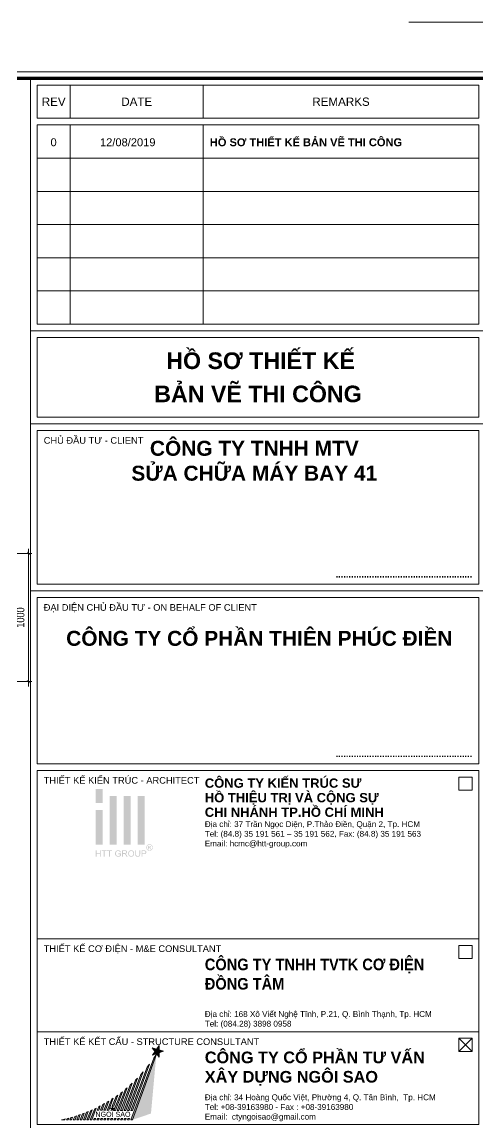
# Model space of a CAD drawing. Header units: millimetres. Extents: x 3014920 to 3563667, y -1638653 to -1356471.
# Drawn here: x 3210765 to 3214324, y -1594523 to -1585927 of the extents above; entities that cross this region are included whole.
import ezdxf
from ezdxf.enums import TextEntityAlignment as Align
from ezdxf.xclip import XClip

# ---------------------------------------------------------------- set-up
doc = ezdxf.new("R2010")
doc.units = ezdxf.units.MM
doc.header["$MEASUREMENT"] = 0
doc.header["$XCLIPFRAME"] = 0
doc.header["$PDMODE"] = 2
doc.linetypes.add('HIDDEN', pattern=[0.375, 0.25, -0.125])
doc.layers.get('0').update_dxf_attribs({"lineweight": 9})
doc.layers.get('Defpoints').update_dxf_attribs({"color": 10, "lineweight": 0})
for name, color, linetype, lineweight in [('CDAI', 21, 'Continuous', 40), ('CTHEP', 50, 'Continuous', 50), ('DBAO', 90, 'Continuous', 13), ('KTH', 154, 'Continuous', 9), ('Net khuat', 8, 'HIDDEN', 13)]:
    doc.layers.add(name, color=color, linetype=linetype, lineweight=lineweight)
doc.layers.add('CHG_XX_Khung ten$0$A1 BORDER$0$DGIONG', color=7, linetype='Continuous', lineweight=13, true_color=0x29ffff)
doc.layers.add('CHG_XX_Khung ten$0$A1 BORDER$0$STICK', color=7, linetype='Continuous', lineweight=9, true_color=0xe60000)
doc.layers.add('CHG_XX_Khung ten$0$TKTC', color=1, linetype='Continuous')
doc.styles.add('CHG_XX_Khung ten$0$A1 BORDER$0$ARIAL', font='arial.ttf')
doc.styles.add('CHG_XX_Khung ten$0$A1 BORDER$0$Arial - Bold', font='arialbd.ttf', dxfattribs={"height": 2.5})
doc.styles.add('CHG_XX_Khung ten$0$A1 BORDER$0$Star-AvoBold', font='VAVOB_0.TTF')
doc.styles.add('CHG_XX_Khung ten$0$A1 BORDER$0$Title Block DD$0$ARIAL', font='arial.ttf')
doc.styles.add('CHG_XX_Khung ten$0$A1 BORDER$0$Title Block DD$0$Arial - Bold', font='arialbd.ttf', dxfattribs={"height": 2.5})
doc.styles.add('CHG_XX_Khung ten$0$arial', font='arial.ttf')
doc.styles.add('CHG_XX_Khung ten$0$Arial - Bold', font='arialbd.ttf')
doc.styles.add('CHG_XX_Khung ten$0$ArialB', font='arialbd.ttf')
doc.styles.add('TTP-HelCon', font='VHELVCN_0.TTF')
doc.dimstyles.new('TTP-25', dxfattribs={"dimscale": 25, "dimtxt": 2.5, "dimasz": 1, "dimexe": 1, "dimexo": 1, "dimgap": 0.09, "dimtad": 0, "dimdec": 4, "dimrnd": 1, "dimzin": 9, "dimdsep": 46, "dimtxsty": 'TTP-HelCon', "dimblk": 'ARCHTICK', "dimcen": 0.09, "dimdle": 1.5, "dimclrd": 256, "dimclre": 256, "dimclrt": 7, "dimadec": 0, "dimazin": 0, "dimtfac": 1, "dimtdec": 4, "dimtmove": 0, "dimatfit": 3, "dimldrblk": 'ARCHTICK', "dimfxl": 1, "dimtvp": 1, "dimtolj": 1, "dimtzin": 0, "dimarcsym": 0})

# ---------------------------------------------------------------- blocks, each defined once
blk = doc.blocks.new('_ArchTick')
at = {"color": 0, "linetype": 'ByBlock', "const_width": 0.15}
blk.add_lwpolyline([(-0.5, -0.5), (0.5, 0.5)], dxfattribs=at)
blk = doc.blocks.new('*D904')
at = {"layer": 'Defpoints', "color": 0, "transparency": 16777216}
for p in [(9725, -1170.2), (19225, -1170.2), (19225, -1595.2)]:
    blk.add_point(p, dxfattribs=at)
at = {"layer": 'KTH', "lineweight": -2, "transparency": 16777216}
for p, q in [((9725, -1195.2), (9725, -1620.2)), ((19225, -1195.2), (19225, -1620.2)), ((9687.5, -1595.2), (19262.5, -1595.2))]:
    blk.add_line(p, q, dxfattribs=at)
at = {"layer": 'KTH', "lineweight": -2, "transparency": 16777216, "xscale": 25, "yscale": 25, "zscale": 25, "rotation": 180}
blk.add_blockref('_ArchTick', (9725, -1595.2), dxfattribs=at)
at = {"layer": 'KTH', "lineweight": -2, "transparency": 16777216, "xscale": 25, "yscale": 25, "zscale": 25}
blk.add_blockref('_ArchTick', (19225, -1595.2), dxfattribs=at)
at = {"layer": 'KTH', "color": 7, "transparency": 16777216, "insert": (14475, -1531.3), "char_height": 62.5, "attachment_point": 5, "style": 'TTP-HelCon'}
blk.add_mtext('\\A1;9500', dxfattribs=at)
blk = doc.blocks.new('*D867')
at = {"layer": 'Defpoints', "color": 0, "transparency": 16777216}
for p in [(26125, 173.2), (26125, -826.8), (26385.4, -826.8)]:
    blk.add_point(p, dxfattribs=at)
at = {"layer": 'KTH', "lineweight": -2, "transparency": 16777216}
for p, q in [((26150, 173.2), (26410.4, 173.2)), ((26385.4, 210.7), (26385.4, -864.3)), ((26150, -826.8), (26410.4, -826.8))]:
    blk.add_line(p, q, dxfattribs=at)
at = {"layer": 'KTH', "lineweight": -2, "transparency": 16777216, "xscale": 25, "yscale": 25, "zscale": 25}
for p, rotation in [((26385.4, 173.2), 90), ((26385.4, -826.8), 270)]:
    blk.add_blockref('_ArchTick', p, dxfattribs=dict(at, rotation=rotation))
at = {"layer": 'KTH', "color": 7, "transparency": 16777216, "insert": (26321.6, -326.8), "char_height": 62.5, "attachment_point": 5, "rotation": 90, "style": 'TTP-HelCon'}
blk.add_mtext('\\A1;1000', dxfattribs=at)
blk = doc.blocks.new('2X-15')
at = {"layer": 'CTHEP'}
blk.add_line((36594.43122, -500), (7254.43496, -500.09045), dxfattribs=at)
for points in [[(7254.43412, -230.34896), (7254.43317, -30), (36594.43122, -30), (36594.43122, -230)], [(7254.43456, -370.14257), (7254.43642, -970), (36594.43122, -970), (36594.43122, -370)]]:
    blk.add_lwpolyline(points, dxfattribs=at)
blk = doc.blocks.new('*D983')
at = {"layer": 'Defpoints', "color": 0, "transparency": 16777216}
for p in [(2580626.3, -2096870.8), (2584376.3, -2096870.8), (2580626.3, -2097095.8)]:
    blk.add_point(p, dxfattribs=at)
at = {"layer": 'KTH', "lineweight": -2, "transparency": 16777216}
for p, q in [((2580626.3, -2096895.8), (2580626.3, -2097120.8)), ((2584376.3, -2096895.8), (2584376.3, -2097120.8)), ((2584413.8, -2097095.8), (2580588.8, -2097095.8))]:
    blk.add_line(p, q, dxfattribs=at)
at = {"layer": 'KTH', "lineweight": -2, "transparency": 16777216, "xscale": 25, "yscale": 25, "zscale": 25, "rotation": 180}
blk.add_blockref('_ArchTick', (2580626.3, -2097095.8), dxfattribs=at)
at = {"layer": 'KTH', "lineweight": -2, "transparency": 16777216, "xscale": 25, "yscale": 25, "zscale": 25}
blk.add_blockref('_ArchTick', (2584376.3, -2097095.8), dxfattribs=at)
at = {"layer": 'KTH', "color": 7, "transparency": 16777216, "insert": (2582501.3, -2097031.9), "char_height": 62.5, "attachment_point": 5, "style": 'TTP-HelCon'}
blk.add_mtext('\\A1;3750', dxfattribs=at)
blk = doc.blocks.new('*D984')
at = {"layer": 'Defpoints', "color": 0, "transparency": 16777216}
for p in [(2580626.3, -2095777.4), (2583876.3, -2095777.4), (2580626.3, -2095953.8)]:
    blk.add_point(p, dxfattribs=at)
at = {"layer": 'KTH', "lineweight": -2, "transparency": 16777216}
for p, q in [((2580626.3, -2095802.4), (2580626.3, -2095978.8)), ((2583876.3, -2095802.4), (2583876.3, -2095978.8)), ((2583913.8, -2095953.8), (2580588.8, -2095953.8))]:
    blk.add_line(p, q, dxfattribs=at)
at = {"layer": 'KTH', "lineweight": -2, "transparency": 16777216, "xscale": 25, "yscale": 25, "zscale": 25, "rotation": 180}
blk.add_blockref('_ArchTick', (2580626.3, -2095953.8), dxfattribs=at)
at = {"layer": 'KTH', "lineweight": -2, "transparency": 16777216, "xscale": 25, "yscale": 25, "zscale": 25}
blk.add_blockref('_ArchTick', (2583876.3, -2095953.8), dxfattribs=at)
at = {"layer": 'KTH', "color": 7, "transparency": 16777216, "insert": (2582251.3, -2095883.9), "char_height": 62.5, "attachment_point": 5, "style": 'TTP-HelCon'}
blk.add_mtext('\\A1;4Þ14a250-3', dxfattribs=at)
blk = doc.blocks.new('*D993')
at = {"layer": 'Defpoints', "color": 0, "transparency": 16777216}
for p in [(2584376.3, -2094184.7), (2582526.3, -2094458.7), (2584376.3, -2094458.7)]:
    blk.add_point(p, dxfattribs=at)
at = {"layer": 'KTH', "lineweight": -2, "transparency": 16777216}
for p, q in [((2582488.8, -2094184.7), (2584413.8, -2094184.7)), ((2582526.3, -2094433.7), (2582526.3, -2094159.7)), ((2584376.3, -2094433.7), (2584376.3, -2094159.7))]:
    blk.add_line(p, q, dxfattribs=at)
at = {"layer": 'KTH', "lineweight": -2, "transparency": 16777216, "xscale": 25, "yscale": 25, "zscale": 25, "rotation": 180}
blk.add_blockref('_ArchTick', (2582526.3, -2094184.7), dxfattribs=at)
at = {"layer": 'KTH', "lineweight": -2, "transparency": 16777216, "xscale": 25, "yscale": 25, "zscale": 25}
blk.add_blockref('_ArchTick', (2584376.3, -2094184.7), dxfattribs=at)
at = {"layer": 'KTH', "color": 7, "transparency": 16777216, "insert": (2583451.3, -2094120.8), "char_height": 62.5, "attachment_point": 5, "style": 'TTP-HelCon'}
blk.add_mtext('\\A1;1850', dxfattribs=at)
blk = doc.blocks.new('*D994')
at = {"layer": 'Defpoints', "color": 0, "transparency": 16777216}
for p in [(2584376.3, -2096870.8), (2577876.3, -2097095.8), (2577876.3, -2097295.7)]:
    blk.add_point(p, dxfattribs=at)
at = {"layer": 'KTH', "lineweight": -2, "transparency": 16777216}
for p, q in [((2584376.3, -2096895.8), (2584376.3, -2097320.7)), ((2577876.3, -2097120.8), (2577876.3, -2097320.7)), ((2584413.8, -2097295.7), (2577838.8, -2097295.7))]:
    blk.add_line(p, q, dxfattribs=at)
at = {"layer": 'KTH', "lineweight": -2, "transparency": 16777216, "xscale": 25, "yscale": 25, "zscale": 25, "rotation": 180}
blk.add_blockref('_ArchTick', (2577876.3, -2097295.7), dxfattribs=at)
at = {"layer": 'KTH', "lineweight": -2, "transparency": 16777216, "xscale": 25, "yscale": 25, "zscale": 25}
blk.add_blockref('_ArchTick', (2584376.3, -2097295.7), dxfattribs=at)
at = {"layer": 'KTH', "color": 7, "transparency": 16777216, "insert": (2581126.3, -2097231.9), "char_height": 62.5, "attachment_point": 5, "style": 'TTP-HelCon'}
blk.add_mtext('\\A1;6500', dxfattribs=at)
blk = doc.blocks.new('CHG_XX_Khung ten$0$A1 BORDER$0$HTT-Logo')
at = {"true_color": 0x134fb3}
h = blk.add_hatch(color=154, dxfattribs=at)
h.paths.add_polyline_path([(3, 29.1), (0, 29.1), (0, 23.1), (3, 23.1)])
h.paths.add_polyline_path([(3, 20.1), (0, 20.1), (0, 5.1), (3, 5.1)])
h.paths.add_polyline_path([(9, 26.1), (6, 26.1), (6, 5.1), (9, 5.1)])
h.paths.add_polyline_path([(15, 26.1), (12, 26.1), (12, 5.1), (15, 5.1)])
h.paths.add_polyline_path([(21, 26.1), (18, 26.1), (18, 5.1), (21, 5.1)])
h.paths.add_polyline_path([(2.12, 2.7), (1.76, 2.7), (1.76, 1.59), (0.36, 1.59), (0.36, 2.7), (0, 2.7), (0, 0), (0.36, 0), (0.36, 1.27), (1.76, 1.27), (1.76, 0), (2.12, 0)])
h.paths.add_polyline_path([(4.65, 2.7), (2.51, 2.7), (2.51, 2.38), (3.4, 2.38), (3.4, 0), (3.76, 0), (3.76, 2.38), (4.65, 2.38)])
h.paths.add_polyline_path([(6.95, 2.7), (4.81, 2.7), (4.81, 2.38), (5.7, 2.38), (5.7, 0), (6.06, 0), (6.06, 2.38), (6.95, 2.38)])
h.paths.add_polyline_path([(8.64, 1.36), (8.64, 1.41), (8.66, 1.58), (8.69, 1.75), (8.75, 1.9), (8.81, 2.03), (8.92, 2.17), (9.05, 2.28), (9.2, 2.37), (9.29, 2.39), (9.45, 2.43), (9.65, 2.44), (9.84, 2.42), (10, 2.37), (10.14, 2.29), (10.26, 2.18), (10.34, 2.03), (10.41, 1.86), (10.73, 1.95), (10.68, 2.11), (10.61, 2.26), (10.53, 2.39), (10.45, 2.47), (10.31, 2.57), (10.16, 2.65), (10.13, 2.66), (9.97, 2.71), (9.8, 2.74), (9.63, 2.75), (9.55, 2.74), (9.38, 2.73), (9.21, 2.7), (9.06, 2.65), (8.91, 2.58), (8.88, 2.56), (8.75, 2.47), (8.63, 2.36), (8.53, 2.23), (8.44, 2.07), (8.41, 1.99), (8.35, 1.84), (8.31, 1.68), (8.28, 1.51), (8.27, 1.34), (8.28, 1.26), (8.29, 1.09), (8.32, 0.92), (8.38, 0.77), (8.44, 0.62), (8.46, 0.58), (8.55, 0.44), (8.66, 0.32), (8.79, 0.21), (8.93, 0.12), (9, 0.09), (9.15, 0.03), (9.31, -0.01), (9.48, -0.04), (9.65, -0.05), (9.73, -0.04), (9.9, -0.03), (10.07, 0.01), (10.23, 0.06), (10.34, 0.11), (10.48, 0.18), (10.63, 0.27), (10.77, 0.38), (10.77, 1.38), (9.63, 1.38), (9.63, 1.06), (10.42, 1.06), (10.42, 0.56), (10.39, 0.53), (10.26, 0.45), (10.09, 0.37), (9.96, 0.32), (9.8, 0.29), (9.63, 0.28), (9.62, 0.28), (9.45, 0.29), (9.28, 0.33), (9.12, 0.4), (8.97, 0.49), (8.86, 0.61), (8.77, 0.75), (8.73, 0.85), (8.68, 1), (8.65, 1.17)])
h.paths.add_polyline_path([(13.16, 1.39), (13.28, 1.48), (13.3, 1.51), (13.39, 1.64), (13.44, 1.79), (13.46, 1.96), (13.46, 2.06), (13.42, 2.22), (13.35, 2.37), (13.31, 2.43), (13.19, 2.55), (13.05, 2.63), (13.01, 2.64), (12.87, 2.67), (12.7, 2.69), (12.5, 2.7), (11.3, 2.7), (11.3, 0), (11.66, 0), (11.66, 1.2), (12.07, 1.2), (12.11, 1.2), (12.28, 1.19), (12.44, 1.11), (12.49, 1.07), (12.62, 0.93), (12.67, 0.86), (12.77, 0.73), (12.88, 0.56), (13.23, 0), (13.68, 0), (13.21, 0.73), (13.13, 0.85), (13.03, 0.98), (12.92, 1.09), (12.86, 1.14), (12.7, 1.23), (12.86, 1.26), (13.03, 1.31)])
h.paths.add_polyline_path([(11.66, 1.51), (11.66, 2.4), (12.51, 2.4), (12.67, 2.39), (12.83, 2.35), (12.97, 2.27), (13.06, 2.13), (13.09, 1.96), (13.08, 1.87), (13.02, 1.72), (12.96, 1.64), (12.8, 1.55), (12.62, 1.52), (12.43, 1.51)], flags=16)
h.paths.add_polyline_path([(16.49, 1.43), (16.48, 1.6), (16.44, 1.77), (16.4, 1.92), (16.34, 2.07), (16.33, 2.09), (16.24, 2.23), (16.14, 2.36), (16.02, 2.47), (15.88, 2.57), (15.85, 2.59), (15.7, 2.66), (15.54, 2.71), (15.38, 2.74), (15.2, 2.75), (15.15, 2.75), (14.98, 2.73), (14.82, 2.7), (14.66, 2.64), (14.52, 2.57), (14.39, 2.48), (14.27, 2.37), (14.18, 2.26), (14.1, 2.14), (14.03, 2), (13.98, 1.84), (13.94, 1.68), (13.92, 1.5), (13.91, 1.31), (13.91, 1.29), (13.92, 1.12), (13.95, 0.96), (14, 0.8), (14.07, 0.64), (14.07, 0.62), (14.16, 0.48), (14.26, 0.35), (14.38, 0.23), (14.52, 0.14), (14.56, 0.12), (14.71, 0.04), (14.86, -0.01), (15.03, -0.04), (15.2, -0.05), (15.21, -0.05), (15.38, -0.03), (15.55, 0), (15.7, 0.05), (15.86, 0.12), (15.87, 0.13), (16.01, 0.22), (16.13, 0.33), (16.24, 0.46), (16.33, 0.61), (16.36, 0.69), (16.42, 0.84), (16.46, 1), (16.48, 1.17), (16.49, 1.35)])
h.paths.add_polyline_path([(14.28, 1.45), (14.3, 1.64), (14.34, 1.81), (14.4, 1.95), (14.47, 2.08), (14.57, 2.2), (14.73, 2.32), (14.88, 2.38), (15.04, 2.43), (15.21, 2.44), (15.38, 2.42), (15.54, 2.38), (15.69, 2.31), (15.82, 2.2), (15.93, 2.07), (16.01, 1.93), (16.04, 1.85), (16.09, 1.7), (16.12, 1.53), (16.12, 1.32), (16.11, 1.12), (16.08, 0.95), (16.03, 0.79), (15.96, 0.66), (15.86, 0.54), (15.8, 0.48), (15.67, 0.38), (15.53, 0.32), (15.37, 0.27), (15.2, 0.26), (15.12, 0.26), (14.95, 0.29), (14.8, 0.35), (14.67, 0.43), (14.54, 0.54), (14.45, 0.66), (14.37, 0.8), (14.32, 0.95), (14.29, 1.12), (14.28, 1.31)], flags=16)
h.paths.add_polyline_path([(17.31, 2.7), (16.96, 2.7), (16.96, 1.12), (16.96, 0.93), (16.98, 0.75), (17.02, 0.6), (17.06, 0.46), (17.07, 0.44), (17.15, 0.3), (17.27, 0.18), (17.4, 0.08), (17.51, 0.03), (17.67, -0.01), (17.84, -0.04), (18.02, -0.05), (18.2, -0.04), (18.37, -0.01), (18.52, 0.04), (18.66, 0.1), (18.68, 0.12), (18.81, 0.22), (18.91, 0.35), (18.99, 0.49), (19.02, 0.61), (19.06, 0.76), (19.07, 0.94), (19.08, 1.14), (19.08, 2.7), (18.72, 2.7), (18.72, 1.14), (18.72, 1.06), (18.71, 0.86), (18.68, 0.69), (18.62, 0.55), (18.55, 0.45), (18.49, 0.4), (18.36, 0.33), (18.19, 0.29), (17.99, 0.28), (17.92, 0.28), (17.75, 0.31), (17.6, 0.37), (17.46, 0.48), (17.38, 0.63), (17.34, 0.77), (17.32, 0.94), (17.31, 1.14)])
h.paths.add_polyline_path([(21.42, 1.25), (21.52, 1.34), (21.6, 1.45), (21.67, 1.59), (21.72, 1.75), (21.73, 1.92), (21.73, 1.97), (21.71, 2.13), (21.65, 2.29), (21.56, 2.44), (21.44, 2.55), (21.42, 2.56), (21.27, 2.63), (21.1, 2.67), (21.05, 2.68), (20.89, 2.7), (20.69, 2.7), (19.67, 2.7), (19.67, 0), (20.03, 0), (20.03, 1.1), (20.72, 1.1), (20.76, 1.1), (20.96, 1.11), (21.14, 1.14), (21.29, 1.19)])
h.paths.add_polyline_path([(20.03, 1.42), (20.03, 2.38), (20.72, 2.38), (20.93, 2.37), (21.06, 2.36), (21.16, 2.31), (21.28, 2.2), (21.34, 2.08), (21.37, 1.91), (21.36, 1.82), (21.31, 1.67), (21.22, 1.54), (21.09, 1.47), (20.93, 1.43), (20.73, 1.42)], flags=16)
h.paths.add_polyline_path([(23.87, 2.76), (24.01, 2.85), (24.13, 2.96), (24.24, 3.09), (24.33, 3.24), (24.35, 3.28), (24.42, 3.44), (24.47, 3.6), (24.5, 3.76), (24.51, 3.93), (24.51, 3.98), (24.49, 4.15), (24.46, 4.31), (24.4, 4.47), (24.33, 4.62), (24.29, 4.69), (24.19, 4.82), (24.08, 4.94), (23.95, 5.05), (23.81, 5.14), (23.77, 5.16), (23.61, 5.23), (23.45, 5.28), (23.29, 5.31), (23.12, 5.32), (23.08, 5.31), (22.92, 5.3), (22.76, 5.27), (22.6, 5.21), (22.44, 5.14), (22.38, 5.1), (22.24, 5.01), (22.12, 4.89), (22.01, 4.77), (21.92, 4.62), (21.89, 4.57), (21.82, 4.41), (21.77, 4.25), (21.74, 4.09), (21.73, 3.93), (21.73, 3.87), (21.75, 3.71), (21.79, 3.55), (21.84, 3.39), (21.92, 3.24), (21.95, 3.18), (22.05, 3.04), (22.16, 2.92), (22.29, 2.81), (22.43, 2.72), (22.48, 2.7), (22.64, 2.63), (22.79, 2.58), (22.96, 2.55), (23.12, 2.54), (23.18, 2.54), (23.34, 2.55), (23.5, 2.59), (23.66, 2.65), (23.82, 2.72)])
h.paths.add_polyline_path([(22.55, 2.92), (22.45, 2.98), (22.32, 3.09), (22.21, 3.21), (22.12, 3.35), (22.07, 3.44), (22.01, 3.6), (21.98, 3.76), (21.96, 3.93), (21.97, 4.03), (22, 4.19), (22.05, 4.35), (22.12, 4.51), (22.18, 4.61), (22.29, 4.73), (22.41, 4.85), (22.56, 4.94), (22.64, 4.98), (22.8, 5.04), (22.96, 5.07), (23.12, 5.09), (23.21, 5.08), (23.37, 5.06), (23.53, 5.01), (23.69, 4.94), (23.79, 4.88), (23.92, 4.77), (24.03, 4.65), (24.13, 4.51), (24.17, 4.41), (24.23, 4.25), (24.27, 4.09), (24.28, 3.93), (24.28, 3.83), (24.25, 3.67), (24.2, 3.51), (24.13, 3.35), (24.07, 3.25), (23.96, 3.13), (23.84, 3.01), (23.7, 2.92), (23.61, 2.87), (23.45, 2.81), (23.29, 2.78), (23.12, 2.77), (23.02, 2.77), (22.86, 2.8), (22.7, 2.85)], flags=16)
h.paths.add_polyline_path([(22.51, 3.16), (22.51, 4.65), (23.03, 4.65), (23.23, 4.64), (23.4, 4.62), (23.55, 4.52), (23.6, 4.47), (23.66, 4.31), (23.67, 4.25), (23.64, 4.09), (23.55, 3.96), (23.42, 3.87), (23.24, 3.82), (23.37, 3.75), (23.46, 3.64), (23.57, 3.47), (23.77, 3.16), (23.47, 3.16), (23.34, 3.39), (23.23, 3.58), (23.14, 3.7), (23.09, 3.74), (22.94, 3.79), (22.9, 3.79), (22.76, 3.79), (22.76, 3.16)], flags=0)
h.paths.add_polyline_path([(22.76, 4), (22.76, 4.45), (23.03, 4.45), (23.13, 4.45), (23.27, 4.42), (23.37, 4.35), (23.41, 4.21), (23.33, 4.06), (23.24, 4.02), (23.05, 4)], flags=0)
blk = doc.blocks.new('CHG_XX_Khung ten')
at = {"layer": 'CHG_XX_Khung ten$0$A1 BORDER$0$DGIONG'}
h = blk.add_hatch(color=256, dxfattribs=at)
h.paths.add_polyline_path([(724.94, 283.19), (724.15, 281.97), (717.19, 263.38), (717.7, 263.38)])
h.paths.add_polyline_path([(722.81, 280.17), (722.1, 279.22), (717.21, 266.21), (717.72, 266.21)], flags=17)
h.paths.add_polyline_path([(720.93, 277.8), (720.27, 277.04), (716.19, 266.22), (716.7, 266.22)])
h.paths.add_polyline_path([(719.23, 275.93), (718.6, 275.29), (715.18, 266.22), (715.69, 266.22)])
h.paths.add_polyline_path([(717.65, 274.38), (717.03, 273.81), (714.16, 266.22), (714.67, 266.22)])
h.paths.add_polyline_path([(716.14, 273.03), (715.61, 272.59), (713.15, 266.22), (713.66, 266.22)])
h.paths.add_polyline_path([(714.69, 271.86), (714.17, 271.45), (712.13, 266.23), (712.64, 266.23)])
h.paths.add_polyline_path([(713.29, 270.81), (712.76, 270.43), (711.57, 267.46), (712.07, 267.47)])
h.paths.add_polyline_path([(710.1, 266.23), (710.61, 266.24), (711.93, 269.87), (711.48, 269.56)])
h.paths.add_polyline_path([(710.61, 269.02), (710.13, 268.73), (709.08, 266.24), (709.59, 266.24)])
h.paths.add_polyline_path([(709.31, 268.26), (708.82, 267.97), (708.07, 266.24), (708.58, 266.24)])
h.paths.add_polyline_path([(708.04, 267.56), (707.54, 267.3), (707.05, 266.25), (707.56, 266.25)])
h.paths.add_polyline_path([(716.84, 263.8), (716.33, 263.8), (716.18, 263.38), (716.69, 263.38)])
h.paths.add_polyline_path([(715.67, 263.39), (715.82, 263.8), (715.32, 263.8), (715.16, 263.39)])
h.paths.add_polyline_path([(714.15, 263.39), (714.65, 263.39), (714.8, 263.8), (714.3, 263.8)])
h.paths.add_polyline_path([(713.13, 263.39), (713.64, 263.4), (713.79, 263.81), (713.28, 263.81)])
h.paths.add_polyline_path([(712.77, 263.81), (712.27, 263.81), (712.11, 263.39), (712.62, 263.4)])
h.paths.add_polyline_path([(711.25, 263.81), (711.1, 263.4), (711.61, 263.4), (711.76, 263.81)])
h.paths.add_polyline_path([(710.59, 263.4), (710.74, 263.82), (710.24, 263.82), (710.08, 263.4)])
h.paths.add_polyline_path([(709.73, 263.82), (709.22, 263.82), (709.07, 263.41), (709.57, 263.41)])
h.paths.add_polyline_path([(708.71, 263.82), (708.21, 263.82), (708.05, 263.41), (708.56, 263.41)])
h.paths.add_polyline_path([(707.54, 263.41), (707.69, 263.83), (707.19, 263.83), (707.03, 263.41)])
h.paths.add_polyline_path([(706.68, 263.83), (706.17, 263.83), (706.02, 263.42), (706.53, 263.42)])
h.paths.add_polyline_path([(705, 263.42), (705.51, 263.42), (706.79, 266.93), (706.4, 266.74)])
h.paths.add_polyline_path([(703.97, 263.37), (704.48, 263.37), (705.57, 266.36), (705.14, 266.17)])
h.paths.add_polyline_path([(704.36, 265.84), (703.91, 265.65), (702.96, 263.38), (703.46, 263.38)])
h.paths.add_polyline_path([(703.17, 265.37), (702.69, 265.19), (701.94, 263.38), (702.45, 263.38)])
h.paths.add_polyline_path([(702, 264.94), (701.5, 264.77), (700.92, 263.38), (701.43, 263.38)])
h.paths.add_polyline_path([(700.84, 264.56), (700.33, 264.4), (699.91, 263.39), (700.42, 263.39)])
h.paths.add_polyline_path([(699.7, 264.21), (699.18, 264.06), (698.89, 263.39), (699.4, 263.39)])
h.paths.add_polyline_path([(698.57, 263.9), (698.04, 263.77), (697.87, 263.38), (698.38, 263.39)])
h.paths.add_polyline_path([(697.37, 263.39), (697.45, 263.63), (696.91, 263.51), (696.35, 263.38)])
blk.add_hatch(color=256, dxfattribs=at).paths.add_polyline_path([(724.92, 283.21), (717.68, 263.38), (723.28, 265.27)])
at = {"layer": 'CHG_XX_Khung ten$0$A1 BORDER$0$STICK'}
for points in [[(723.71, 282.88), (725.74, 285.75), (725.8, 282.26), (723.67, 285.06), (727.02, 284.03)], [(725.76, 284.41), (724.96, 284.66), (724.49, 283.98), (724.99, 283.32), (725.77, 283.6)], [(711.25, 266.22), (711.64, 267.39), (712.01, 266.22), (711.02, 266.95), (712.24, 266.93)], [(711.87, 266.67), (711.78, 266.94), (711.49, 266.94), (711.4, 266.67), (711.63, 266.5)]]:
    blk.add_hatch(color=256, dxfattribs=at).paths.add_polyline_path(points)
for p, q in [((687, 577), (687, 17)), ((687, 501), (824, 501)), ((687, 473), (824, 473)), ((687, 422.69), (824, 422.69)), ((816, 283.93), (820, 287.93)), ((820, 283.93), (816, 287.93))]:
    blk.add_line(p, q)
at = {"linetype": 'Continuous'}
for p, q in [((699, 575), (699, 565)), ((739, 575), (739, 565)), ((699, 563), (699, 503)), ((739, 563), (739, 503))]:
    blk.add_line(p, q, dxfattribs=at)
for points in [[(15, 579), (826, 579), (826, 15), (15, 15)], [(816, 362.62), (820, 362.62), (820, 366.62), (816, 366.62)], [(816, 311.93), (820, 311.93), (820, 315.93), (816, 315.93)], [(816, 283.93), (820, 283.93), (820, 287.93), (816, 287.93)]]:
    blk.add_lwpolyline(points, close=True)
at = {"color": 4, "linetype": 'Continuous', "const_width": 1}
blk.add_lwpolyline([(17, 577), (824, 577), (824, 17), (17, 17)], close=True, dxfattribs=at)
at = {"linetype": 'Continuous'}
for points in [[(822, 565), (689, 565), (689, 575), (822, 575)], [(822, 553), (689, 553), (689, 563), (822, 563)], [(822, 543), (689, 543), (689, 553), (822, 553)], [(822, 533), (689, 533), (689, 543), (822, 543)], [(822, 523), (689, 523), (689, 533), (822, 533)], [(822, 513), (689, 513), (689, 523), (822, 523)], [(822, 503), (689, 503), (689, 513), (822, 513)], [(689, 499), (822, 499), (822, 475), (689, 475)], [(689, 368.62), (822, 368.62), (822, 317.93), (689, 317.93)], [(689, 317.93), (822, 317.93), (822, 289.93), (689, 289.93)], [(689, 289.93), (822, 289.93), (822, 261.93), (689, 261.93)]]:
    blk.add_lwpolyline(points, close=True, dxfattribs=at)
at = {"layer": 'CHG_XX_Khung ten$0$A1 BORDER$0$DGIONG'}
for points in [[(724.94, 283.19), (717.7, 263.38), (717.19, 263.38), (724.15, 281.97), (724.94, 283.19)], [(722.81, 280.17), (717.72, 266.21), (717.21, 266.21), (722.1, 279.22), (722.81, 280.17)], [(719.23, 275.93), (715.69, 266.22), (715.18, 266.22), (718.6, 275.29), (719.23, 275.93)], [(720.93, 277.8), (716.7, 266.22), (716.19, 266.22), (720.27, 277.04), (720.93, 277.8)], [(716.14, 273.03), (713.66, 266.22), (713.15, 266.22), (715.61, 272.59), (716.14, 273.03)], [(717.65, 274.38), (714.67, 266.22), (714.16, 266.22), (717.03, 273.81), (717.65, 274.38)], [(710.61, 269.02), (709.59, 266.24), (709.08, 266.24), (710.13, 268.73), (710.61, 269.02)], [(711.93, 269.87), (710.61, 266.24), (710.1, 266.23), (711.48, 269.56), (711.93, 269.87)], [(713.29, 270.81), (712.07, 267.47), (711.57, 267.46), (712.76, 270.43), (713.29, 270.81)], [(714.69, 271.86), (712.64, 266.23), (712.13, 266.23), (714.17, 271.45), (714.69, 271.86)], [(703.17, 265.37), (702.45, 263.38), (701.94, 263.38), (702.69, 265.19), (703.17, 265.37)], [(704.36, 265.84), (703.46, 263.38), (702.96, 263.38), (703.91, 265.65), (704.36, 265.84)], [(705.57, 266.36), (704.48, 263.37), (703.97, 263.37), (705.14, 266.17), (705.57, 266.36)], [(706.79, 266.93), (705.51, 263.42), (705, 263.42), (706.4, 266.74), (706.79, 266.93)], [(708.04, 267.56), (707.56, 266.25), (707.05, 266.25), (707.54, 267.3), (708.04, 267.56)], [(709.31, 268.26), (708.58, 266.24), (708.07, 266.24), (708.82, 267.97), (709.31, 268.26)], [(697.45, 263.63), (697.37, 263.39), (696.35, 263.38), (696.91, 263.51), (697.45, 263.63)], [(698.57, 263.9), (698.38, 263.39), (697.87, 263.38), (698.04, 263.77), (698.57, 263.9)], [(699.7, 264.21), (699.4, 263.39), (698.89, 263.39), (699.18, 264.06), (699.7, 264.21)], [(700.84, 264.56), (700.42, 263.39), (699.91, 263.39), (700.33, 264.4), (700.84, 264.56)], [(702, 264.94), (701.43, 263.38), (700.92, 263.38), (701.5, 264.77), (702, 264.94)]]:
    blk.add_lwpolyline(points, dxfattribs=at)
for points in [[(706.53, 263.42), (706.68, 263.83), (706.17, 263.83), (706.02, 263.42)], [(707.54, 263.41), (707.69, 263.83), (707.19, 263.83), (707.03, 263.41)], [(708.56, 263.41), (708.71, 263.82), (708.21, 263.82), (708.05, 263.41)], [(709.57, 263.41), (709.73, 263.82), (709.22, 263.82), (709.07, 263.41)], [(710.59, 263.4), (710.74, 263.82), (710.24, 263.82), (710.08, 263.4)], [(711.61, 263.4), (711.76, 263.81), (711.25, 263.81), (711.1, 263.4)], [(712.62, 263.4), (712.77, 263.81), (712.27, 263.81), (712.11, 263.39)], [(713.64, 263.4), (713.79, 263.81), (713.28, 263.81), (713.13, 263.39)], [(714.65, 263.39), (714.8, 263.8), (714.3, 263.8), (714.15, 263.39)], [(715.67, 263.39), (715.82, 263.8), (715.32, 263.8), (715.16, 263.39)], [(716.69, 263.38), (716.84, 263.8), (716.33, 263.8), (716.18, 263.38)]]:
    blk.add_lwpolyline(points, close=True, dxfattribs=at)
at = {"layer": 'CHG_XX_Khung ten$0$A1 BORDER$0$STICK'}
for p, q in [((723.71, 282.88), (725.74, 285.75)), ((725.74, 285.75), (725.8, 282.26)), ((723.67, 285.06), (727.02, 284.03)), ((725.8, 282.26), (723.67, 285.06)), ((727.02, 284.03), (723.71, 282.88)), ((711.02, 266.95), (712.24, 266.93)), ((712.01, 266.22), (711.02, 266.95)), ((712.24, 266.93), (711.25, 266.22)), ((711.64, 267.39), (712.01, 266.22))]:
    blk.add_line(p, q, dxfattribs=at)
at = {"layer": 'Defpoints', "color": 1, "ltscale": 2}
blk.add_lwpolyline([(800.94, 594), (841, 594), (841, 554)], dxfattribs=at)
at = {"xscale": 0.7, "yscale": 0.7, "zscale": 0.7}
blk.add_blockref('CHG_XX_Khung ten$0$A1 BORDER$0$HTT-Logo', (706.68, 342.64), dxfattribs=at)
for s, height, style, p in [('REV', 2.5, 'CHG_XX_Khung ten$0$A1 BORDER$0$ARIAL', (694, 570)), ('DATE', 2.5, 'CHG_XX_Khung ten$0$A1 BORDER$0$ARIAL', (719, 570)), ('REMARKS', 2.5, 'CHG_XX_Khung ten$0$A1 BORDER$0$ARIAL', (780.5, 570)), ('0', 2.39, 'CHG_XX_Khung ten$0$arial', (693.97, 557.78)), ('12/08/2019', 2.389, 'CHG_XX_Khung ten$0$arial', (716.29, 557.78))]:
    blk.add_text(s, height=height, dxfattribs=dict(style=style)).set_placement(p, align=Align.MIDDLE_CENTER)
for s, height, style, p in [('HỒ SƠ THIẾT KẾ BẢN VẼ THI CÔNG', 2.3887, 'CHG_XX_Khung ten$0$ArialB', (741, 557.78)), ('CHỦ ĐẦU TƯ - CLIENT', 2, 'CHG_XX_Khung ten$0$A1 BORDER$0$Title Block DD$0$ARIAL', (691, 468)), ('ĐẠI DIỆN CHỦ ĐẦU TƯ - ON BEHALF OF CLIENT ', 2, 'CHG_XX_Khung ten$0$A1 BORDER$0$Title Block DD$0$ARIAL', (691, 417.69)), ('THIẾT KẾ KIẾN TRÚC - ARCHITECT', 2, 'CHG_XX_Khung ten$0$A1 BORDER$0$ARIAL', (691, 365.62)), ('THIẾT KẾ CƠ ĐIỆN - M&E CONSULTANT', 2, 'CHG_XX_Khung ten$0$A1 BORDER$0$ARIAL', (691, 314.93)), ('THIẾT KẾ KẾT CẤU - STRUCTURE CONSULTANT', 2, 'CHG_XX_Khung ten$0$A1 BORDER$0$ARIAL', (691, 286.93))]:
    blk.add_text(s, height=height, dxfattribs=dict(style=style)).set_placement(p, align=Align.MIDDLE_LEFT)
at = {"style": 'CHG_XX_Khung ten$0$A1 BORDER$0$Title Block DD$0$Arial - Bold'}
for p in [(820, 427.69), (820, 373.62)]:
    blk.add_text('.....................................................', height=2, dxfattribs=at).set_placement(p, align=Align.MIDDLE_RIGHT)
at = {"ltscale": 10, "insert": (739.49, 366.19), "char_height": 2.8, "width": 76.248, "attachment_point": 1, "line_spacing_factor": 0.938532, "style": 'CHG_XX_Khung ten$0$A1 BORDER$0$Arial - Bold'}
blk.add_mtext('CÔNG TY KIẾN TRÚC SƯ\\PHỒ THIỆU TRỊ VÀ CỘNG SỰ\\PCHI NHÁNH TP.HỒ CHÍ MINH', dxfattribs=at)
at = {"ltscale": 10}
for s, insert, char_height, width, attachment_point, style in [('Địa chỉ: 37 Trần Ngọc Diện, P.Thảo Điền, Quận 2, Tp. HCM\\PTel: (84.8) 35 191 561 – 35 191 562, Fax: (84.8) 35 191 563\\PEmail: hcmc@htt-group.com', (739.49, 345.2), 1.75, 83.001, 7, 'CHG_XX_Khung ten$0$A1 BORDER$0$ARIAL'), ('{\\W0.9;CÔNG TY TNHH TVTK CƠ ĐIỆN \\PĐỒNG TÂM}', (739.49, 311.93), 3.5, 76.248, 1, 'CHG_XX_Khung ten$0$A1 BORDER$0$Arial - Bold'), ('\\pt8.75;Địa chỉ: 168 Xô Viết Nghệ Tĩnh, P.21, Q. Bình Thạnh, Tp. HCM \\P\\ptz;Tel: (084.28) 3898 0958', (739.49, 290.93), 1.75, 83.001, 7, 'CHG_XX_Khung ten$0$A1 BORDER$0$ARIAL'), ('CÔNG TY CỔ PHẦN TƯ VẤN \\PXÂY DỰNG NGÔI SAO', (739.49, 283.93), 3.5, 76.248, 1, 'CHG_XX_Khung ten$0$A1 BORDER$0$Arial - Bold'), ('Địa chỉ: 34 Hoàng Quốc Việt, Phường 4, Q. Tân Bình,  Tp. HCM\\PTel: +08-39163980 - Fax : +08-39163980 \\PEmail:  ctyngoisao@gmail.com', (739.49, 262.93), 1.75, 83.001, 7, 'CHG_XX_Khung ten$0$A1 BORDER$0$ARIAL')]:
    blk.add_mtext(s, dxfattribs=dict(at, insert=insert, char_height=char_height, width=width, attachment_point=attachment_point, style=style))
at = {"layer": 'CHG_XX_Khung ten$0$A1 BORDER$0$STICK', "style": 'CHG_XX_Khung ten$0$A1 BORDER$0$Star-AvoBold', "width": 1}
blk.add_text('NGOI SAO', height=1.547, dxfattribs=at).set_placement((706.57, 264.27))
at = {"layer": 'CHG_XX_Khung ten$0$TKTC', "style": 'CHG_XX_Khung ten$0$Arial - Bold'}
for s, p in [('HỒ SƠ THIẾT KẾ', (756.29, 492)), ('BẢN VẼ THI CÔNG', (755.5, 482))]:
    blk.add_text(s, height=5, dxfattribs=at).set_placement(p, align=Align.MIDDLE_CENTER)
at = {"ltscale": 10, "char_height": 4.5, "attachment_point": 2, "style": 'CHG_XX_Khung ten$0$A1 BORDER$0$Title Block DD$0$Arial - Bold', "bg_fill": 2}
for s, insert, width in [('CÔNG TY TNHH MTV\\PSỬA CHỮA MÁY BAY 41', (754.39, 467.87), 83.001), ('CÔNG TY CỔ PHẦN THIÊN PHÚC ĐIỀN', (755.91, 410.64), 121.2929)]:
    blk.add_mtext(s, dxfattribs=dict(at, insert=insert, width=width))
at = {"linetype": 'Continuous'}
for points in [[(689, 471), (822, 471), (822, 424.69), (689, 424.69)], [(689, 420.69), (822, 420.69), (822, 370.62), (689, 370.62)]]:
    blk.add_lwpolyline(points, close=True, dxfattribs=at)
blk = doc.blocks.new('2X-14')
at = {"layer": 'CTHEP'}
for p, q in [((-245.00002, 143.17017), (18325.00164, 143.17017)), ((18149.5434, -326.82983), (24.99248, -326.82983))]:
    blk.add_line(p, q, dxfattribs=at)
blk.add_lwpolyline([(-245.00002, -796.82983), (18375.00002, -796.82983)], dxfattribs=at)
at = {"layer": 'DBAO', "linetype": 'Continuous'}
blk.add_line((9975.00163, 173.17017), (17474.99413, 173.17017), dxfattribs=at)
at = {"layer": 'DBAO', "linetype": 'Continuous', "flags": 128}
blk.add_lwpolyline([(18725.00162, -826.82983), (-275.00002, -826.82983), (-275.00002, 173.17017)], dxfattribs=at)
at = {"layer": 'Net khuat', "ltscale": 250}
blk.add_line((10075.00162, -376.81668), (17625.00001, -376.82837), dxfattribs=at)
at = {"layer": 'KTH'}
for base, p1, p2, angle, picture, middle in [((26385.43481, -826.82983), (26124.99675, 173.17017), (26124.99675, -826.82983), 90, '*D867', (26321.60148, -326.82983)), ((19225.00162, -1595.15307), (9725.00162, -1170.19733), (19225.00162, -1170.19733), 180, '*D904', (14475.00162, -1531.31974))]:
    dim = blk.add_linear_dim(base=base, p1=p1, p2=p2, angle=angle, dimstyle='TTP-25', override={"dimtmove": 1}, dxfattribs=at)
    dim.commit()
    dim.dimension.update_dxf_attribs({"geometry": picture, "text_midpoint": middle})
blk = doc.blocks.new('2X-16')
at = {"layer": 'CTHEP'}
for p, q in [((2600745.79848, -2095117.39781, 0), (2574476.29098, -2095117.39781, 0)), ((2600745.79848, -2095577.39781, 0), (2574476.29098, -2095577.39781, 0)), ((2600745.79848, -2096037.39781, 0), (2574476.29098, -2096037.39781, 0))]:
    blk.add_line(p, q, dxfattribs=at)
for points in [[(2574406.29848, -2094657.39131), (2600746.79848, -2094657.39131), (2600746.79848, -2095157.39131)], [(2574406.29848, -2096497.39131), (2600746.79848, -2096497.39131), (2600746.79848, -2095737.3913)], [(2580626.29848, -2096467.39131), (2587826.29845, -2096467.39131)]]:
    blk.add_lwpolyline(points, dxfattribs=at)
at = {"layer": 'DBAO', "linetype": 'Continuous'}
blk.add_line((2574376.29848, -2094627.39131), (2584026.30011, -2094627.39131), dxfattribs=at)
at = {"layer": 'DBAO', "linetype": 'Continuous', "flags": 128}
blk.add_lwpolyline([(2600776.79848, -2096527.39131), (2574376.29848, -2096527.39131), (2574376.29848, -2094627.39131)], dxfattribs=at)
at = {"layer": 'Net khuat', "ltscale": 250}
blk.add_line((2575276.29687, -2095177.35867), (2583926.29848, -2095177.3766), dxfattribs=at)
at = {"layer": 'KTH'}
for base, p1, p2, picture, middle in [((2584376.3001, -2094184.683), (2582526.29848, -2094458.68761), (2584376.3001, -2094458.68761), '*D993', (2583451.29929, -2094120.84966)), ((2580626.29848, -2097095.75881), (2584376.3001, -2096870.75881), (2580626.29848, -2096870.75881), '*D983', (2582501.29929, -2097031.92547))]:
    dim = blk.add_linear_dim(base=base, p1=p1, p2=p2, angle=180, dimstyle='TTP-25', override={"dimtmove": 1}, dxfattribs=at)
    dim.commit()
    dim.dimension.update_dxf_attribs({"geometry": picture, "text_midpoint": middle})
dim = blk.add_linear_dim(base=(2580626.29848, -2095953.82298), p1=(2583876.29848, -2095777.36328), p2=(2580626.29848, -2095777.36328), angle=180, text='4Þ14a250-3', dimstyle='TTP-25', override={"dimtmove": 1}, dxfattribs=at)
dim.commit()
dim.dimension.update_dxf_attribs({"geometry": '*D984', "text_midpoint": (2582251.29848, -2095883.90631)})
dim = blk.add_linear_dim(base=(2577876.3001, -2097295.71455), p1=(2584376.3001, -2096870.75881), p2=(2577876.3001, -2097095.75881), dimstyle='TTP-25', override={"dimtmove": 1}, dxfattribs=at)
dim.commit()
dim.dimension.update_dxf_attribs({"geometry": '*D994', "text_midpoint": (2581126.3001, -2097231.88121)})

msp = doc.modelspace()

# ---------------------------------------------------------------- block references
at = {"layer": 'CDAI'}
ref = msp.add_blockref('2X-16', (631638.00704, 503810.70988), dxfattribs=at)
XClip(ref).set_block_clipping_path([(2583786.5250377283, -2097800.5917626861), (2601596.9232716262, -2093692.3662682183)])
at = {"layer": 'DBAO'}
ref = msp.add_blockref('2X-14', (3194581.12873, -1587298.21556), dxfattribs=at)
XClip(ref).set_block_clipping_path([(-1383.2847471581, -2213.4323693011), (10338.9484531662, 1315.6188188319)])
ref = msp.add_blockref('2X-14', (3184431.00126, -1590250.06321), dxfattribs=at)
XClip(ref).set_block_clipping_path([(9134.7088055629, -2215.716838629), (26786.6564701889, 922.8923965141)])
ref = msp.add_blockref('2X-15', (3186862.65229, -1592450.57356), dxfattribs=at)
XClip(ref).set_block_clipping_path([(6448.6806122576, -3104.4486239751), (16548.4680728912, 845.0888485599)])

# ---------------------------------------------------------------- next in the draw order: block references
at = {"color": 5, "xscale": 25.92478421704392, "yscale": 25.92478421704392, "zscale": 25.92478421704392}
msp.add_blockref('CHG_XX_Khung ten', (3193020.57556, -1601326.46106), dxfattribs=at)

doc.saveas('drawing.dxf')
